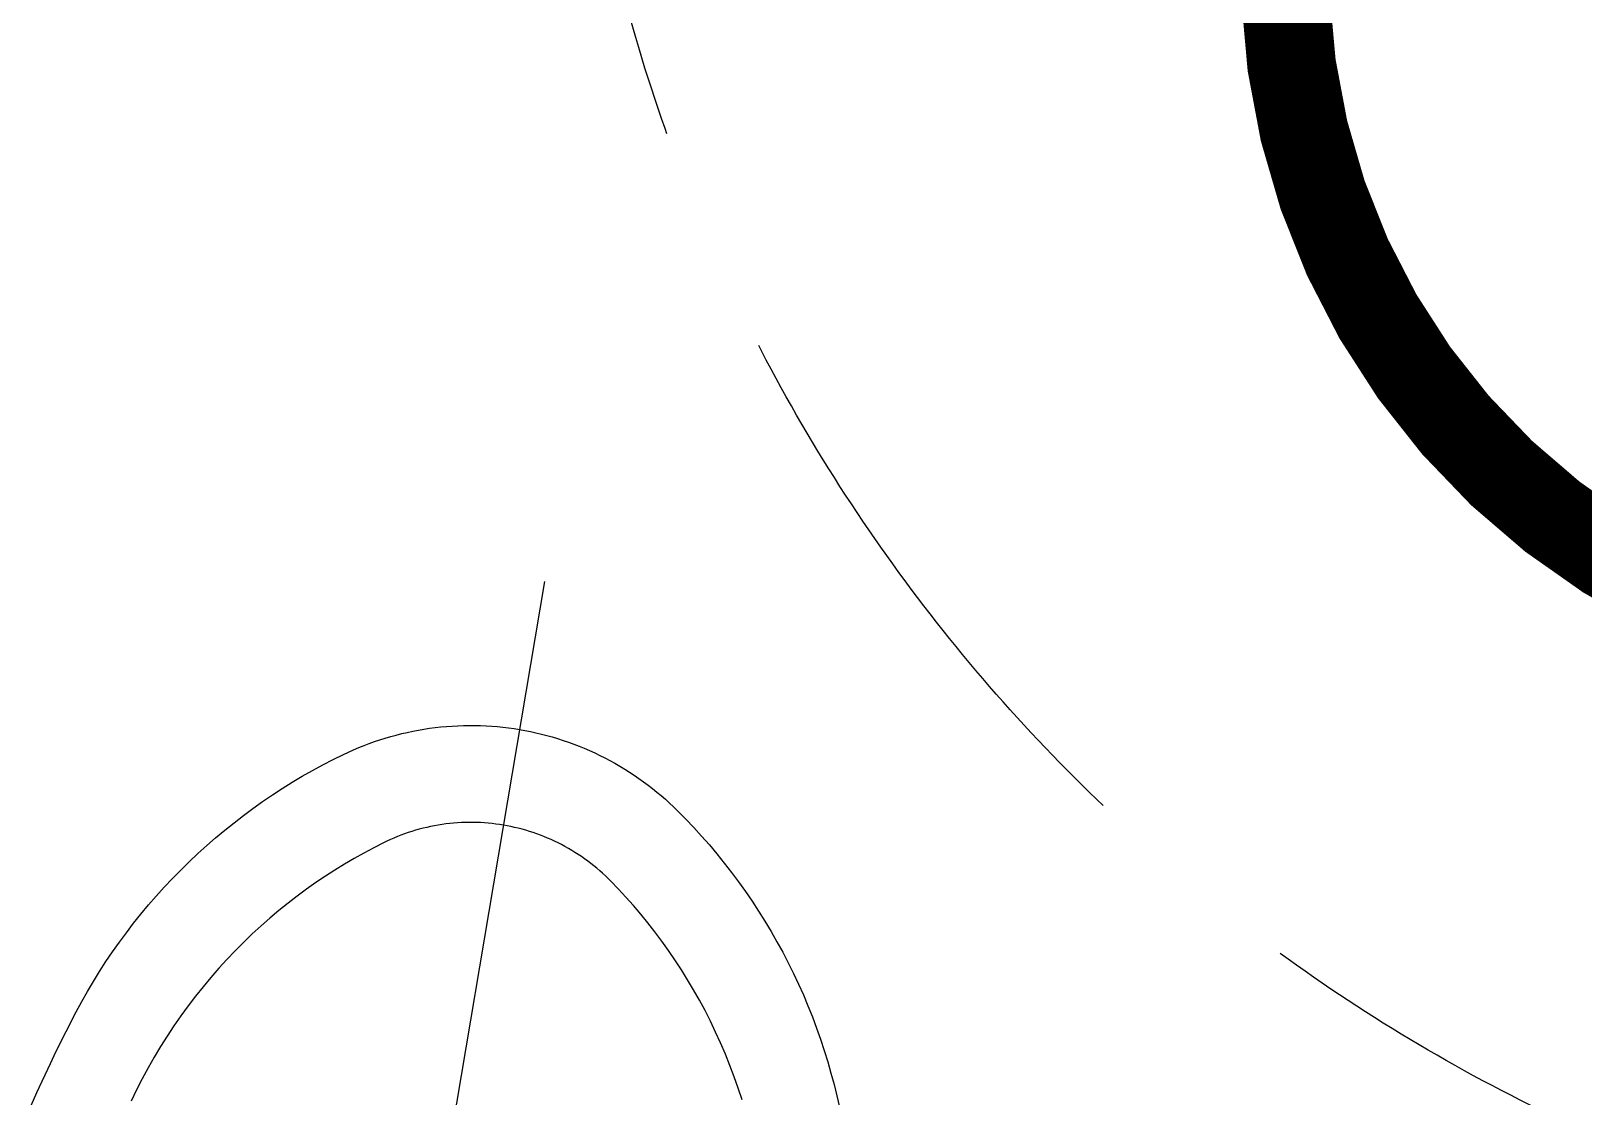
# Model space of a CAD drawing. Extents: x -936 to 12807311, y 101 to 1511157.
# Drawn here: x 12236340 to 12237013, y 1184815 to 1185277 of the extents above; entities that cross this region are included whole.
import ezdxf

# ---------------------------------------------------------------- set-up
doc = ezdxf.new("R2010")
doc.units = 0
doc.header["$LTSCALE"] = 1000
doc.header["$MEASUREMENT"] = 0
doc.linetypes.add('PX-PLAN-F2-T2$0$DASH', pattern=[0.35, 0.25, -0.1])
doc.layers.add('PX-PLAN-F2-T2$0$FUR家具', color=8, linetype='Continuous')
doc.layers.add('PX-PLAN-F2-T2$0$X-01-10-01$0$@@Guideline - noneprint', color=163, linetype='Continuous', plot=False)

# ---------------------------------------------------------------- blocks, each defined once
blk = doc.blocks.new('PX-PLAN-F2-T2$0$X-01-10-02$0$A-06-WALL(办公）$0$dgh')
at = {"ltscale": 2, "const_width": 19.2}
blk.add_lwpolyline([(39.5, 138.32, 1.894256), (240.69, -6.25)], format="xyb", dxfattribs=at)
blk = doc.blocks.new('PX-PLAN-F2-T2$0$X-01-10-02$0$TOILET4')
at = {"layer": 'PX-PLAN-F2-T2$0$FUR家具', "color": 8}
for points in [[(28899.88, 36884.88), (28893.93, 36883.35), (28880.53, 36879.67), (28874.94, 36878.07), (28856.61, 36872.36), (28851.85, 36870.74), (28847.11, 36869.01), (28842.39, 36867.19), (28837.7, 36865.27), (28833.03, 36863.26), (28828.4, 36861.15), (28823.8, 36858.94), (28819.23, 36856.64), (28814.71, 36854.24), (28810.22, 36851.75), (28805.79, 36849.17), (28801.4, 36846.49), (28797.06, 36843.73), (28792.77, 36840.88), (28788.54, 36837.94), (28784.37, 36834.92), (28780.26, 36831.82), (28776.22, 36828.63), (28772.24, 36825.36), (28768.33, 36822.02), (28764.49, 36818.61), (28760.72, 36815.12), (28757.03, 36811.56), (28753.42, 36807.93), (28749.88, 36804.24), (28746.42, 36800.48), (28743.05, 36796.66), (28739.76, 36792.79), (28736.55, 36788.86), (28733.43, 36784.88), (28730.4, 36780.85), (28727.46, 36776.77), (28726.08, 36774.79), (28724.75, 36772.78), (28723.44, 36770.74), (28722.18, 36768.67), (28720.95, 36766.57), (28719.75, 36764.45), (28718.6, 36762.29), (28717.49, 36760.11), (28716.42, 36757.91), (28715.38, 36755.69), (28714.39, 36753.44), (28713.45, 36751.17), (28712.55, 36748.88), (28711.69, 36746.57), (28710.87, 36744.25), (28710.1, 36741.91), (28709.38, 36739.55), (28708.7, 36737.19), (28708.07, 36734.81), (28707.49, 36732.42), (28706.95, 36730.02), (28706.46, 36727.61), (28706.01, 36725.2), (28705.62, 36722.78), (28705.27, 36720.36), (28704.96, 36717.94), (28704.71, 36715.51), (28704.5, 36713.09), (28704.34, 36710.67), (28704.22, 36708.25), (28704.16, 36705.83), (28704.13, 36703.42), (28704.16, 36701.02), (28704.22, 36698.6), (28704.34, 36696.18), (28704.5, 36693.76), (28704.71, 36691.34), (28704.96, 36688.91), (28705.27, 36686.49), (28705.62, 36684.07), (28706.01, 36681.65), (28706.46, 36679.24), (28706.95, 36676.83), (28707.49, 36674.43), (28708.07, 36672.04), (28708.7, 36669.66), (28709.38, 36667.29), (28710.1, 36664.94), (28710.87, 36662.6), (28711.69, 36660.28), (28712.55, 36657.97), (28713.45, 36655.68), (28714.39, 36653.41), (28715.38, 36651.16), (28716.42, 36648.94), (28717.49, 36646.73), (28718.6, 36644.56), (28719.75, 36642.4), (28720.95, 36640.28), (28722.18, 36638.18), (28723.44, 36636.11), (28724.75, 36634.06), (28726.08, 36632.05), (28727.46, 36630.07), (28730.4, 36626), (28733.43, 36621.97), (28736.55, 36617.99), (28739.76, 36614.06), (28743.05, 36610.18), (28746.42, 36606.37), (28749.88, 36602.61), (28753.42, 36598.92), (28757.03, 36595.29), (28760.72, 36591.73), (28764.49, 36588.24), (28768.33, 36584.83), (28772.24, 36581.48), (28776.22, 36578.22), (28780.26, 36575.03), (28784.37, 36571.93), (28788.54, 36568.91), (28792.77, 36565.97), (28797.06, 36563.12), (28801.4, 36560.35), (28805.79, 36557.68), (28810.22, 36555.1), (28814.71, 36552.61), (28819.23, 36550.21), (28823.8, 36547.91), (28828.4, 36545.7), (28833.03, 36543.59), (28837.7, 36541.57), (28842.39, 36539.65)], [(28846.29, 36581.72), (28841.59, 36584.19), (28836.96, 36586.74), (28832.41, 36589.4), (28827.93, 36592.14), (28823.53, 36594.98), (28819.2, 36597.9), (28814.96, 36600.9), (28810.81, 36603.98), (28806.74, 36607.14), (28802.76, 36610.37), (28798.87, 36613.67), (28795.07, 36617.03), (28791.36, 36620.46), (28787.75, 36623.94), (28784.23, 36627.48), (28780.81, 36631.07), (28777.49, 36634.71), (28774.26, 36638.4), (28771.13, 36642.13), (28768.1, 36645.89), (28765.16, 36649.69), (28762.33, 36653.52), (28761.37, 36654.86), (28760.45, 36656.22), (28759.54, 36657.6), (28758.66, 36659), (28757.81, 36660.42), (28756.98, 36661.87), (28756.18, 36663.33), (28755.41, 36664.81), (28754.67, 36666.3), (28753.95, 36667.82), (28753.26, 36669.34), (28752.61, 36670.89), (28751.98, 36672.45), (28751.38, 36674.02), (28750.82, 36675.6), (28750.28, 36677.19), (28749.78, 36678.79), (28749.31, 36680.41), (28748.87, 36682.03), (28748.46, 36683.66), (28748.09, 36685.29), (28747.75, 36686.93), (28747.44, 36688.58), (28747.16, 36690.23), (28746.92, 36691.88), (28746.71, 36693.53), (28746.53, 36695.18), (28746.39, 36696.84), (28746.28, 36698.49), (28746.2, 36700.14), (28746.15, 36701.78), (28746.13, 36703.42), (28746.15, 36705.07), (28746.2, 36706.71), (28746.28, 36708.36), (28746.39, 36710.01), (28746.53, 36711.67), (28746.71, 36713.32), (28746.92, 36714.97), (28747.16, 36716.62), (28747.44, 36718.27), (28747.75, 36719.92), (28748.09, 36721.56), (28748.46, 36723.19), (28748.87, 36724.82), (28749.31, 36726.44), (28749.78, 36728.05), (28750.28, 36729.66), (28750.82, 36731.25), (28751.38, 36732.83), (28751.98, 36734.4), (28752.61, 36735.96), (28753.26, 36737.5), (28753.95, 36739.03), (28754.67, 36740.54), (28755.41, 36742.04), (28756.18, 36743.52), (28756.98, 36744.98), (28757.81, 36746.42), (28758.66, 36747.85), (28759.54, 36749.25), (28760.45, 36750.63), (28761.37, 36751.99), (28762.33, 36753.33), (28765.16, 36757.15), (28768.09, 36760.94), (28771.11, 36764.7), (28774.24, 36768.42), (28777.46, 36772.1), (28780.77, 36775.73), (28784.19, 36779.32), (28787.7, 36782.85), (28791.3, 36786.33), (28795, 36789.75), (28798.79, 36793.11), (28802.67, 36796.4), (28806.64, 36799.63), (28810.69, 36802.78), (28814.84, 36805.86), (28819.07, 36808.85), (28823.38, 36811.77), (28827.77, 36814.6), (28832.23, 36817.34), (28836.77, 36819.99), (28841.39, 36822.55), (28846.07, 36825.01), (28850.82, 36827.37), (28855.63, 36829.63), (28860.5, 36831.79), (28865.43, 36833.83), (28870.41, 36835.77), (28875.44, 36837.6), (28880.51, 36839.32), (28885.63, 36840.92), (28890.78, 36842.4)]]:
    blk.add_lwpolyline(points, dxfattribs=at)
at = {"layer": 'PX-PLAN-F2-T2$0$X-01-10-01$0$@@Guideline - noneprint'}
blk.add_line((28639.13, 36703.48), (29449.13, 36703.48), dxfattribs=at)
blk = doc.blocks.new('PX-PLAN-F2-T2')
at = {"layer": 'PX-PLAN-F2-T2$0$FUR家具', "linetype": 'PX-PLAN-F2-T2$0$DASH', "extrusion": (4.18057e-08, -5.85942e-07, 1)}
blk.add_circle((12237322.259, 1185483.931, -5.171), 750, dxfattribs=at)
at = {"layer": 'PX-PLAN-F2-T2$0$FUR家具', "color": 8, "xscale": -2.000000001637344, "yscale": 2.000000001637344, "zscale": 2.000000001637345, "rotation": 316.7945076970051}
blk.add_blockref('PX-PLAN-F2-T2$0$X-01-10-02$0$A-06-WALL(办公）$0$dgh', (12237319.08, 1185183.088, 0), dxfattribs=at)
at = {"layer": 'PX-PLAN-F2-T2$0$FUR家具', "color": 8, "xscale": -1, "rotation": 80.42344426911741}
blk.add_blockref('PX-PLAN-F2-T2$0$X-01-10-02$0$TOILET4', (12277518.967, 1207172.352, 0), dxfattribs=at)

msp = doc.modelspace()

# ---------------------------------------------------------------- block references
msp.add_blockref('PX-PLAN-F2-T2', (0, 0))

doc.saveas('drawing.dxf')
